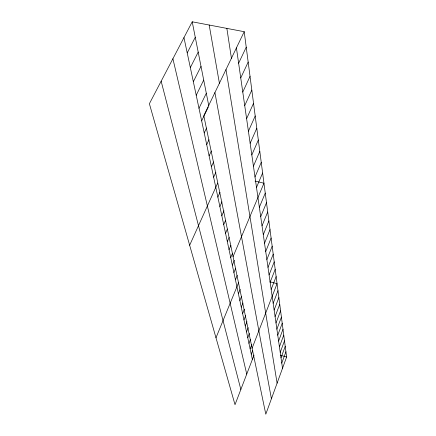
<?xml version="1.0" encoding="UTF-8"?>
<svg xmlns="http://www.w3.org/2000/svg" width="436" height="436" viewBox="0 0 436 436"><rect width="100%" height="100%" fill="white"/><g stroke="black" fill="none" stroke-linecap="round" stroke-linejoin="round"><path stroke-width="0.65" d="M244.209 31.697L286.615 357.03L265.797 414.2L203.797 115.676L244.209 31.697L192.216 21.8L149.385 103.719L235.015 404.679L254.03 355.127M281.776 363.112L285.929 351.759M281.013 357.814L285.22 346.348M280.228 352.381L284.501 340.805M279.427 346.805L283.76 335.115M277.759 335.202L282.217 323.283M278.604 341.077L282.997 329.278M276.887 329.164L281.416 317.13M275.999 322.956L280.588 310.808M275.078 316.58L279.743 304.306M274.135 310.023L278.871 297.625M251.261 354.212L252.7 350.484M273.165 303.276L277.977 290.752M250.122 348.855L251.823 344.462M252.101 348.255L277.056 283.683L269.939 281.781M248.956 343.355L250.433 339.557M271.17 289.395L276.135 276.62M270.14 282.261L275.187 269.355M247.757 337.715L249.414 333.475M246.525 331.932L248.209 327.649M269.083 274.909L274.211 261.878M267.998 267.344L273.209 254.177M245.261 325.992L246.972 321.67M266.876 259.545L272.173 246.247M243.969 319.893L245.702 315.528M242.634 313.626L244.4 309.222M241.266 307.189L242.966 302.96M265.715 251.501L271.11 238.067M264.527 243.212L270.009 229.636M239.86 300.567L241.588 296.3M238.41 293.76L240.171 289.45M263.295 234.655L268.876 220.943M215.984 337.791L238.71 282.403M262.02 225.815L267.704 211.961M260.712 216.692L266.5 202.691M235.435 279.765L237.249 275.367M233.909 272.571L235.663 268.342M259.355 207.258L265.252 193.115M233.075 256.657L263.96 183.213L255.093 181.114M232.334 265.164L234.377 260.287M230.715 257.54L232.53 253.229M256.499 187.415L262.625 172.972M229.042 249.686L230.895 245.332M227.32 241.593L229.118 237.397M254.995 176.967L261.24 162.372M253.436 166.149L259.812 151.396M225.548 233.244L227.379 229.009M223.717 224.638L225.581 220.354M251.823 154.927L258.33 140.021M221.831 215.755L224 210.811M250.15 143.291L256.793 128.228M219.88 206.582L221.995 201.808M248.411 131.214L255.196 115.992M217.864 197.105L220.022 192.281M246.607 118.668L253.539 103.288M189.655 245.261L217.706 183.049M213.629 177.185L215.875 172.258M244.732 105.626L251.823 90.089M211.4 166.699L213.596 161.936M242.781 92.061L250.03 76.365M209.095 155.848L211.335 151.036M240.748 77.94L248.171 62.081M206.708 144.605L208.991 139.738M238.628 63.225L246.231 47.202M204.228 132.947L206.56 128.031M201.655 120.854L208.245 107.152M198.99 108.302L206.315 93.26M196.216 95.261L203.71 80.066M193.333 81.701L201.007 66.354M190.336 67.596L198.195 52.097M187.213 52.903L195.268 37.256M280.392 355.231L286.615 357.03M161.156 81.21L240.846 389.49M172.907 58.74L246.743 374.11M183.959 37.6L252.373 359.438M192.216 21.8L208.817 105.964M214.91 92.585L271.415 398.777M209.187 25.032L219.422 83.341M225.995 69.547L277.1 383.168M226.862 28.395L231.5 58.751M236.421 47.878L282.517 368.284"/></g></svg>
